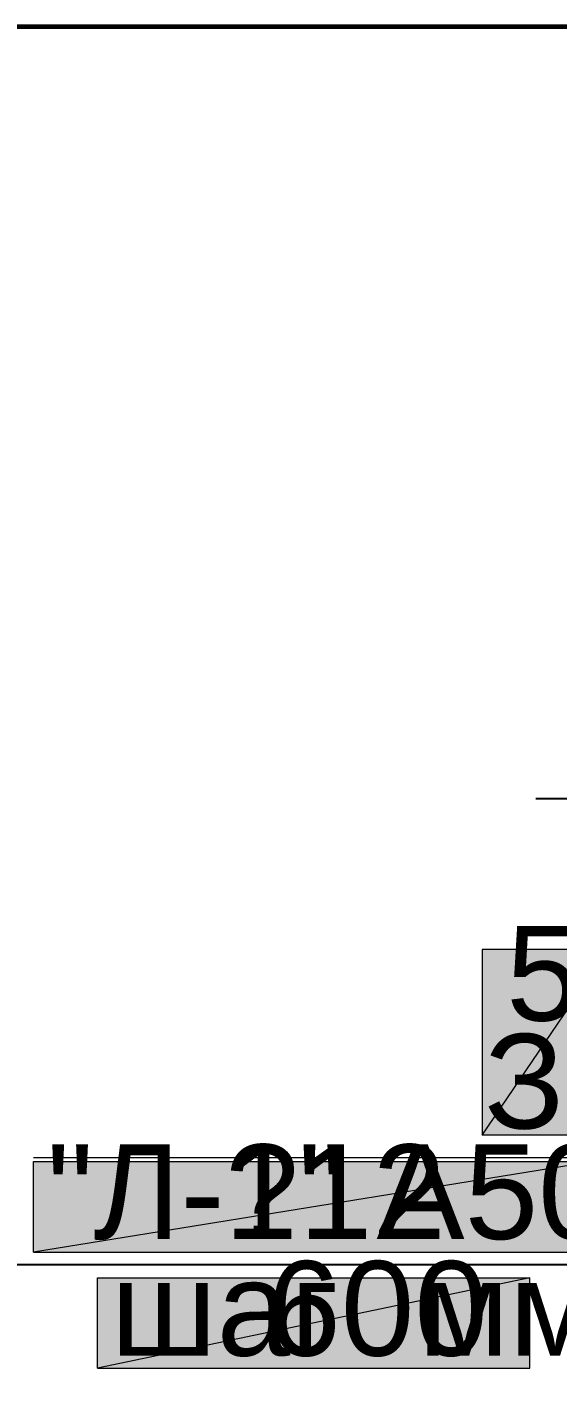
# Model space of a CAD drawing. Extents: x 0 to 430, y 0 to 297.
# Drawn here: x 143.6 to 164.1, y 240 to 292.1 of the extents above; entities that cross this region are included whole.
import ezdxf

# ---------------------------------------------------------------- set-up
doc = ezdxf.new("R2010")
doc.units = 0
doc.linetypes.add('TEYPDFCAD_CENTER', pattern=[20, 12, -3, 2, -3])
for name, color, linetype in [('PDF_ОСИ', 7, 'Continuous'), ('TEY_REVIEW_AXIS', 7, 'Continuous'), ('TEY_REVIEW_LEADER', 7, 'Continuous')]:
    doc.layers.add(name, color=color, linetype=linetype)
doc.styles.add('TEYPDFCAD_TEXT', font='arial.ttf')

# ---------------------------------------------------------------- blocks, each defined once
blk = doc.blocks.new('TEY_AXIS')
at = {"layer": 'PDF_ОСИ', "linetype": 'TEYPDFCAD_CENTER', "lineweight": 9}
blk.add_line((0, 0), (1, 0), dxfattribs=at)

msp = doc.modelspace()

# ---------------------------------------------------------------- hatches: boundary and pattern name
at = {"true_color": 0xffffff}
h = msp.add_hatch(color=0, dxfattribs=at)
h.paths.add_polyline_path([(161.226, 256.455), (161.226, 249.28), (166.095, 256.455)])
h.paths.add_polyline_path([(161.226, 249.28), (166.095, 256.455), (166.095, 249.28)])
h = msp.add_hatch(color=0, dxfattribs=at)
h.paths.add_polyline_path([(143.891, 248.264), (165.544, 248.264), (143.891, 244.75)])
h.paths.add_polyline_path([(165.544, 248.264), (143.891, 244.75), (165.544, 244.75)])
h = msp.add_hatch(color=0, dxfattribs=at)
h.paths.add_polyline_path([(146.368, 243.755), (163.068, 243.755), (146.368, 240.263)])
h.paths.add_polyline_path([(163.068, 243.755), (146.368, 240.263), (163.068, 240.263)])

# ---------------------------------------------------------------- linework, layer by layer
at = {"color": 0, "lineweight": 0, "true_color": 0xffffff}
for points in [[(161.226, 256.455), (161.226, 249.28), (166.095, 256.455)], [(161.226, 249.28), (166.095, 256.455), (166.095, 249.28)]]:
    msp.add_lwpolyline(points, close=True, dxfattribs=at)
at = {"layer": 'TEY_REVIEW_AXIS', "color": 7, "lineweight": 25}
for p, q in [((190.733, 262.276), (163.301, 262.276)), ((166.539, 244.263), (142.896, 244.263))]:
    msp.add_line(p, q, dxfattribs=at)
at = {"layer": 'TEY_REVIEW_AXIS', "color": 0, "lineweight": 0, "true_color": 0xffffff}
msp.add_line((143.891, 244.75), (165.544, 244.75), dxfattribs=at)
at = {"layer": 'TEY_REVIEW_AXIS', "lineweight": 60}
msp.add_lwpolyline([(20.108, 5.144), (415.078, 5.144), (415.078, 292.121), (20.108, 292.121)], close=True, dxfattribs=at)
at = {"layer": 'TEY_REVIEW_AXIS', "color": 0, "lineweight": 0, "true_color": 0xffffff}
for points in [[(143.891, 248.264), (165.544, 248.264), (143.891, 244.75)], [(165.544, 248.264), (143.891, 244.75), (165.544, 244.75)]]:
    msp.add_lwpolyline(points, close=True, dxfattribs=at)
at = {"layer": 'TEY_REVIEW_LEADER', "color": 0, "lineweight": 0, "true_color": 0xffffff}
msp.add_line((146.368, 240.263), (163.068, 240.263), dxfattribs=at)
for points in [[(146.368, 243.755), (163.068, 243.755), (146.368, 240.263)], [(163.068, 243.755), (146.368, 240.263), (163.068, 240.263)]]:
    msp.add_lwpolyline(points, close=True, dxfattribs=at)

# ---------------------------------------------------------------- block references
at = {"layer": 'PDF_ОСИ', "xscale": 86.78333333333333}
msp.add_blockref('TEY_AXIS', (143.891, 248.412), dxfattribs=at)

# ---------------------------------------------------------------- texts
at = {"color": 7, "style": 'TEYPDFCAD_TEXT'}
for s, p in [('50', (162.158, 253.704)), ('\ue71212', (151.307, 245.258)), ('А500С', (157.144, 245.258)), ('600', (152.926, 240.75))]:
    msp.add_text(s, height=3.6583, dxfattribs=at).set_placement(p)
at = {"layer": 'TEY_REVIEW_LEADER', "color": 7, "style": 'TEYPDFCAD_TEXT'}
for s, p in [('З.ш.', (161.311, 249.534)), ('"Л-1"', (144.399, 245.258)), ('шаг', (146.875, 240.75)), ('мм.', (158.762, 240.75))]:
    msp.add_text(s, height=3.6583, dxfattribs=at).set_placement(p)

doc.saveas('drawing.dxf')
